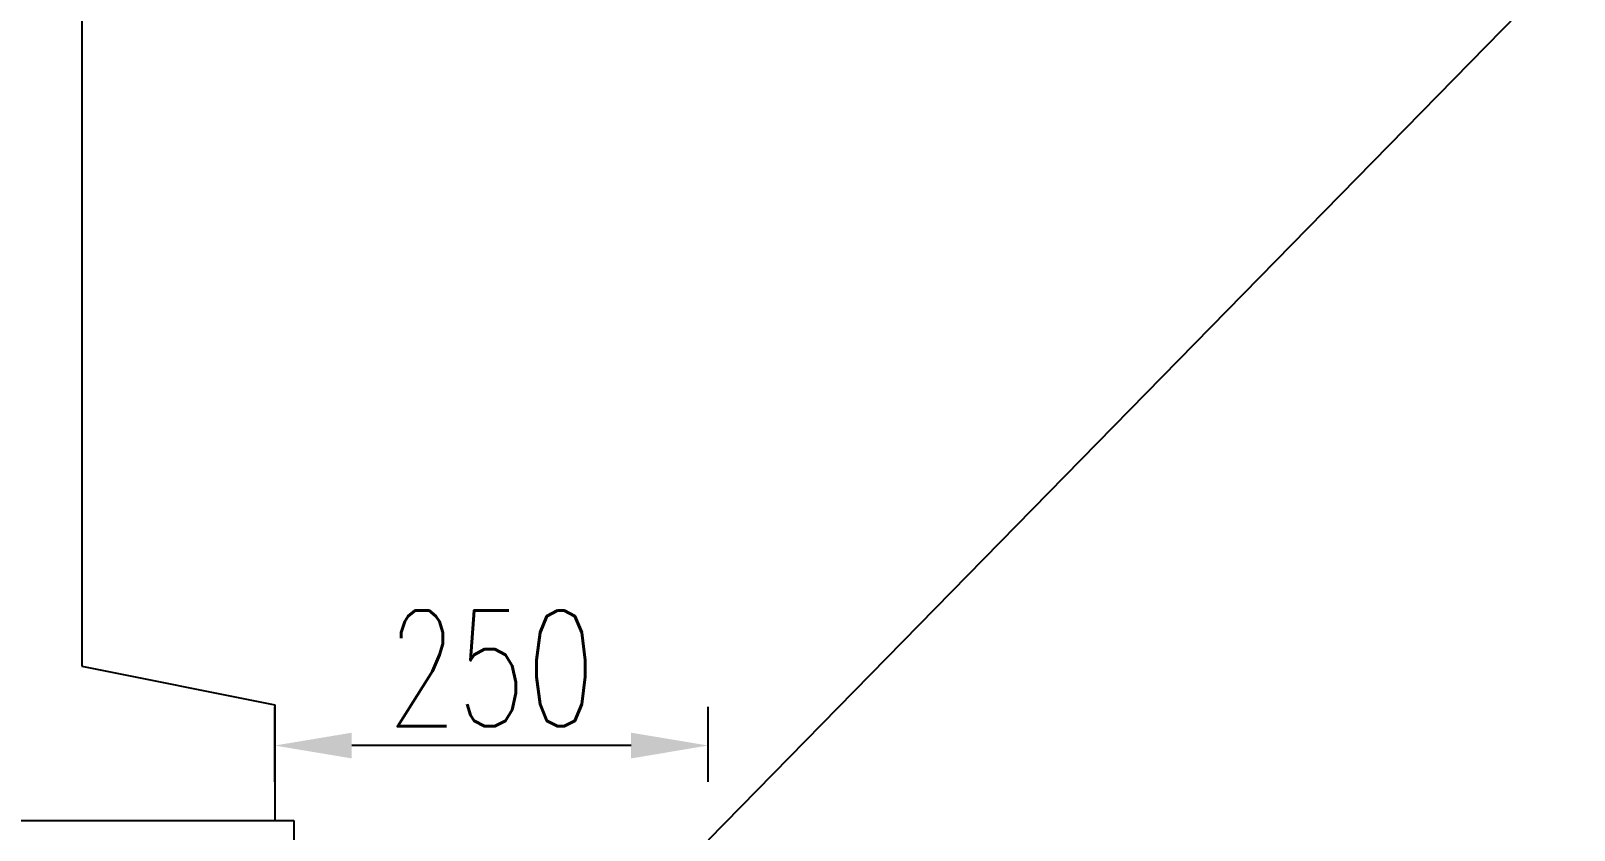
# Model space of a CAD drawing. Extents: x 216 to 1896, y 86 to 483.
# Drawn here: x 870.45 to 910.49, y 389.06 to 409.79 of the extents above; entities that cross this region are included whole.
import ezdxf

# ---------------------------------------------------------------- set-up
doc = ezdxf.new("R2010")
doc.units = 0
doc.header["$LTSCALE"] = 5
doc.header["$MEASUREMENT"] = 0
doc.header["$PDMODE"] = 32
doc.header["$PDSIZE"] = 0.3
doc.linetypes.add('RICAD_LTYPE1', pattern=[0])
doc.layers.get('DEFPOINTS').update_dxf_attribs({"linetype": 'RICAD_LTYPE1'})
for name, color, linetype in [('尺寸标注', 4, 'CONTINUOUS'), ('次轮廓', 7, 'CONTINUOUS'), ('轮廓线', 1, 'CONTINUOUS')]:
    doc.layers.add(name, color=color, linetype=linetype)
doc.styles.get("Standard").update_dxf_attribs({"font": 'simplex1.shx', "width": 0.7, "bigfont": 'hztxt.shx'})
doc.dimstyles.new('比例1：200', dxfattribs={"dimtxt": 3, "dimasz": 2, "dimexe": 1, "dimexo": 1, "dimgap": 0.5, "dimtad": 1, "dimlfac": 20, "dimzin": 13, "dimdsep": 46, "dimtxsty": 'Standard', "dimcen": -0.09, "dimclrd": 256, "dimclre": 256, "dimclrt": 7, "dimaunit": 1, "dimadec": 0, "dimazin": 0, "dimtfac": 0.0005, "dimtix": 1, "dimtmove": 2, "dimatfit": 3, "dimfxl": 0, "dimtolj": 1, "dimtzin": 13, "dimarcsym": 0})

# ---------------------------------------------------------------- blocks, each defined once
blk = doc.blocks.new('*D125')
at = {"layer": 'DEFPOINTS', "color": 0}
for p in [(876.777, 391.254), (876.777, 389.309), (888.022, 389.309)]:
    blk.add_point(p, dxfattribs=at)
at = {"layer": '尺寸标注', "lineweight": -2}
for p, q in [((876.777, 390.309), (876.777, 392.254)), ((888.022, 390.309), (888.022, 392.254)), ((886.022, 391.254), (878.777, 391.254))]:
    blk.add_line(p, q, dxfattribs=at)
at = {"layer": '尺寸标注'}
for points in [[(878.777, 391.587), (878.777, 390.92), (876.777, 391.254)], [(886.022, 391.587), (886.022, 390.92), (888.022, 391.254)]]:
    blk.add_solid(points, dxfattribs=at)
at = {"layer": '尺寸标注', "color": 7, "insert": (882.4, 393.254), "char_height": 3, "attachment_point": 5}
blk.add_mtext('\\A1;250', dxfattribs=at)

msp = doc.modelspace()

# ---------------------------------------------------------------- linework, layer by layer
at = {"layer": '尺寸标注'}
msp.add_line((888.03208, 388.80928), (910.48598, 411.72969), dxfattribs=at)
at = {"layer": '次轮廓'}
for p, q in [((876.77712, 389.30928), (877.27712, 389.30928)), ((877.27712, 389.30928), (877.27712, 388.80928))]:
    msp.add_line(p, q, dxfattribs=at)
at = {"layer": '轮廓线'}
for p, q in [((871.77712, 411.72969), (871.77712, 393.30928)), ((871.77712, 393.30928), (876.77712, 392.30928)), ((876.77712, 392.30928), (876.77712, 389.30928)), ((725.27712, 389.30928), (876.77712, 389.30928))]:
    msp.add_line(p, q, dxfattribs=at)

# ---------------------------------------------------------------- dimensions: what is measured, and where the dimension line sits
at = {"layer": '尺寸标注'}
dim = msp.add_linear_dim(base=(876.77712, 391.25375), p1=(888.02217, 389.30928), p2=(876.77712, 389.30928), text='250', dimstyle='比例1：200', dxfattribs=at)
dim.commit()
dim.dimension.update_dxf_attribs({"geometry": '*D125', "text_midpoint": (882.39965, 393.25375)})

doc.saveas('drawing.dxf')
